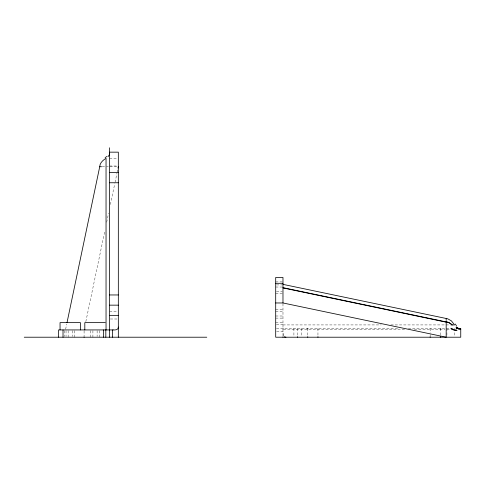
<?xml version="1.0" encoding="UTF-8"?>
<svg xmlns="http://www.w3.org/2000/svg" width="485" height="485" viewBox="0 0 485 485"><rect width="100%" height="100%" fill="white"/><g stroke="black" fill="none" stroke-linecap="round" stroke-linejoin="round"><path stroke-width="0.36" stroke-dasharray="2.42 1.82" d="M404.551 329.2L282.979 329.2L282.979 328.472M65.633 329.2L66.7 324.101M85.827 321.64L104.802 231.181M106.688 222.209L108.573 213.23M110.404 204.488L114.775 183.657M115.048 182.354L116.964 173.242M117.237 171.939L117.643 169.986M440.35 329.2L441.077 328.472M109.586 158.716L117.6 158.716M109.586 166.003L117.6 166.003M102.189 166.731L104.651 166.731M106.5 166.731L108.355 166.731M110.131 166.731L117.237 166.731M275.698 281.906L282.252 281.906M276.426 284.919L282.252 284.919M275.698 287.023L282.252 287.023M276.426 291.23L282.252 291.23M275.698 293.334L282.252 293.334M275.698 309.691L282.979 309.691M109.586 311.716L117.6 311.716M275.698 311.794L282.979 311.794M275.698 316.002L282.979 316.002M275.698 318.105L282.979 318.105M110.313 318.997L117.6 318.997M275.698 322.422L282.979 322.422M276.426 324.701L282.979 324.701M282.979 324.926L381.271 324.926M390.892 324.926L451.256 324.926M276.426 328.472L398.658 328.472M408.315 328.472L454.306 328.472M414.336 329.2L444.969 329.2M446.794 329.2L455.233 329.2M276.608 331.382L282.979 331.382L283.379 335.844M307.023 328.472L307.751 329.2M454.19 328.472L454.19 336.487M446.909 328.472L446.909 336.487M440.35 328.472L440.35 335.208M430.153 328.472L430.153 332.843M430.153 334.48L430.153 336.117M317.954 328.472L317.954 336.117M307.751 328.472L307.751 336.117M301.197 328.472L301.197 336.487M297.554 328.472L297.554 336.117M293.91 328.472L293.91 336.487M282.979 303.665L282.979 337.214M99.219 330.655L99.219 337.214M97.115 330.655L97.115 336.487M92.908 330.655L92.908 337.214M90.81 330.655L90.81 337.214M84.087 330.837L84.087 335.844M74.447 330.655L74.447 337.214M72.344 330.655L72.344 336.487M68.142 330.655L68.142 337.214M66.039 330.655L66.039 336.487M64.414 330.655L64.414 336.487M282.803 329.2A6.954 1.564 -0.4 0 1 283.61 328.539"/><path stroke-width="0.73" d="M118.328 327.029C118.686 329.527 115.485 330.224 113.435 329.927M67.009 322.64L99.722 166.731C99.783 162.912 103.002 160.117 106.039 158.298L106.039 329.927M118.055 168.034L118.328 166.731M113.248 329.927L58.588 329.927L58.588 337.214M109.586 152.157L118.328 152.157L118.328 337.214M99.722 166.731L101.571 166.731M109.586 172.557L118.328 172.557M109.586 182.76L118.328 182.76M275.698 283.301L282.979 283.301M109.586 294.959L118.328 294.959M275.698 302.967L282.979 302.967L446.182 337.214L446.182 322.179L282.979 287.932M109.586 305.156L118.328 305.156M109.586 315.353L118.328 315.353M105.215 322.64L84.814 322.64L84.814 329.927M451.59 324.926L454.615 324.926L451.389 320.87L447.71 318.797L282.979 284.362M456.173 328.472L460.75 328.472L460.75 337.214L275.698 337.214L275.698 277.469L282.979 277.469L282.979 302.967M459.143 329.2L460.75 329.2L460.022 328.472M24.25 337.214L206.768 337.214M285.944 337.214L284.258 336.851M282.979 287.66L446.145 321.894M456.712 328.042L456.009 327.714M457.173 328.678L456.524 328.351M450.492 323.634L450.601 323.713A12.507 11.416 0 0 1 452.147 325.035L451.862 324.756A12.107 11.143 0 0 0 450.383 323.428L450.329 323.392M458.392 328.472L459.034 329.2M446.182 318.609L446.182 320.458M440.35 336.669L440.35 337.214M430.153 336.669L430.153 337.214M317.954 336.669L317.954 337.214M307.751 336.669L307.751 337.214M297.554 336.669L297.554 337.214M282.979 336.826L282.979 337.214M112.502 329.927L112.502 337.214M109.586 147.786L109.586 337.214M105.821 329.927L105.821 337.214M103.535 329.927L103.535 337.214M84.087 336.76L84.087 337.214M80.443 329.927L80.443 322.64L60.043 322.64L60.043 329.927M63.02 329.927L63.02 337.214M106.773 156.431A7.808 3.844 -24.2 0 1 105.13 157.667M109.652 153.666A8.081 3.231 -29.4 0 1 107.9 156.703M456.476 325.653A7.808 3.844 65.8 0 1 455.239 324.01M459.24 328.539A8.081 3.231 60.6 0 1 456.203 326.787M446.188 322.095A7.524 6.869 0 0 1 450.462 323.671M456.464 329.921A11.743 8.93 64.4 0 1 450.898 328.218M458.871 328.945A9.051 3.195 48.1 0 1 456.985 328.218M458.252 328.254A7.833 2.995 46.3 0 1 456.561 327.672M457.052 330.558A12.337 8.942 65.8 0 1 451.256 328.8M446.188 321.797A7.057 6.493 0 0 1 450.292 323.428"/></g></svg>
